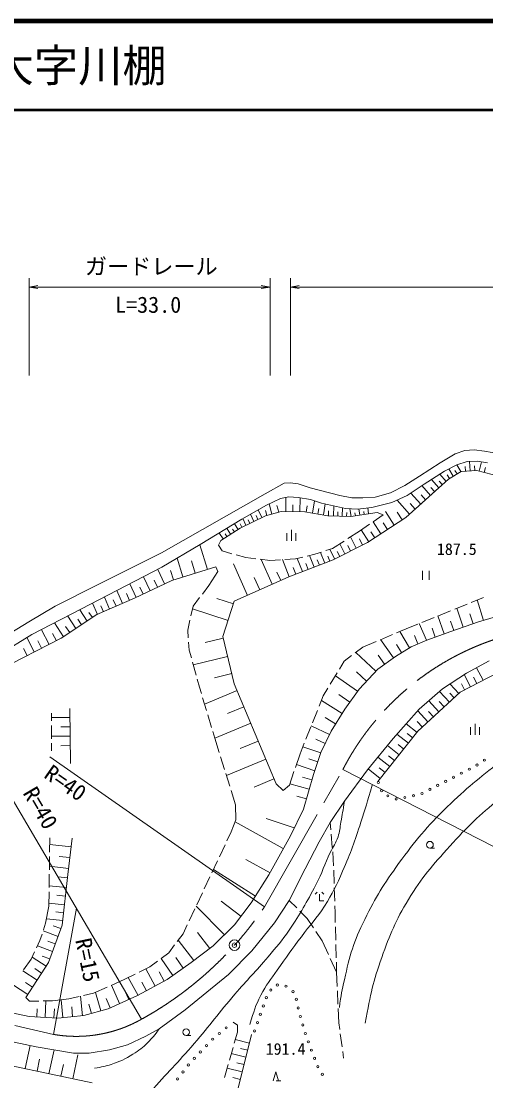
# Model space of a CAD drawing. Units: millimetres at full size, sheet at 1:1000; details may follow other scales. Extents: x 40000 to 680000, y 20000 to 380000.
# Drawn here: x 438591 to 491080, y 260410 to 380000 of the extents above; entities that cross this region are included whole.
import ezdxf
from ezdxf.enums import TextEntityAlignment as Align

# ---------------------------------------------------------------- set-up
doc = ezdxf.new("R2010")
doc.units = ezdxf.units.MM
doc.header["$LTSCALE"] = 1000
doc.header["$PDMODE"] = 32
doc.header["$PDSIZE"] = 500
doc.linetypes.add('CHAIN', pattern=[18.5, 12, -1.5, 3.5, -1.5])
for name, color, linetype, lineweight in [('M-BGD', 7, 'Continuous', 13), ('M-BMK', 2, 'CHAIN', 13), ('M-BMK-SRVR', 3, 'Continuous', 13), ('M-STR-HTXT', 7, 'Continuous', 13), ('M-TTL', 2, 'Continuous', 140), ('M-TTL-LINE', 7, 'Continuous', 50)]:
    doc.layers.add(name, color=color, linetype=linetype, lineweight=lineweight)
doc.layers.add('M-TTL-TXT', color=7, linetype='Continuous')
doc.styles.add('ＭＳ ゴシック', font='')
doc.styles.get('ＭＳ ゴシック').set_extended_font_data('MS Gothic')

# ---------------------------------------------------------------- blocks, each defined once
blk = doc.blocks.new('open_arrow')
at = {"color": 0, "linetype": 'Continuous', "lineweight": -2}
blk.add_lwpolyline([(7.5, 1.25), (0, 0), (7.5, -1.25)], dxfattribs=at)

msp = doc.modelspace()

# ---------------------------------------------------------------- linework, layer by layer
at = {"layer": 'M-BGD'}
for p, q in [((489293, 329256), (489224, 330301)), ((490340, 329230), (490610, 330254)), ((487407, 328634), (486894, 329461)), ((487832, 328898), (487597, 329276)), ((488257, 329161), (487788, 329917)), ((488770, 329222), (488736, 329744)), ((489821, 329291), (489786, 329819)), ((490897, 329083), (491043, 329639)), ((485781, 327327), (484930, 328280)), ((486188, 327691), (485824, 328099)), ((486596, 328055), (485868, 328870)), ((486982, 328371), (486726, 328784)), ((483722, 325488), (482597, 326747)), ((484275, 325982), (483781, 326535)), ((484828, 326476), (483840, 327582)), ((485305, 326901), (484879, 327378)), ((466919, 324362), (466600, 325526)), ((467694, 324575), (467481, 325350)), ((468488, 324639), (468505, 326246)), ((469283, 324630), (469292, 325426)), ((470078, 324622), (470095, 326213)), ((470785, 324592), (470900, 325291)), ((471483, 324477), (471714, 325874)), ((472733, 324271), (472939, 325521)), ((473859, 324166), (473897, 325299)), ((482463, 324362), (481051, 325943)), ((483093, 324925), (482530, 325555)), ((464881, 323538), (464488, 324356)), ((465332, 323754), (465121, 324194)), ((465783, 323970), (465360, 324850)), ((466337, 324203), (466178, 324785)), ((472108, 324374), (472211, 324999)), ((473293, 324185), (473312, 324751)), ((474359, 324149), (474375, 324617)), ((474859, 324133), (474890, 325069)), ((475359, 324116), (475373, 324551)), ((475858, 324107), (475727, 324967)), ((476352, 324182), (476299, 324529)), ((476846, 324257), (476741, 324950)), ((477341, 324333), (477290, 324666)), ((477835, 324408), (477734, 325074)), ((478343, 323497), (479482, 324272)), ((480743, 323131), (479747, 324646)), ((481629, 323713), (481046, 324599)), ((463094, 322644), (462691, 323268)), ((463529, 322888), (463347, 323267)), ((463980, 323105), (463616, 323862)), ((464430, 323321), (464234, 323730)), ((476792, 322441), (477930, 323216)), ((479228, 322134), (478335, 323492)), ((479986, 322633), (479487, 323390)), ((461413, 321560), (461013, 322180)), ((461833, 321831), (461633, 322142)), ((462253, 322102), (461852, 322724)), ((462674, 322373), (462472, 322685)), ((468612, 321356), (468612, 322231)), ((469112, 321356), (469112, 322606)), ((469612, 321356), (469612, 322231)), ((475485, 321603), (476792, 322441)), ((476448, 320515), (475808, 321810)), ((477871, 321242), (476992, 322577)), ((478550, 321688), (478103, 322367)), ((459638, 318131), (458778, 320910)), ((473758, 320495), (475064, 321333)), ((475153, 319875), (474584, 321025)), ((475801, 320195), (475480, 320842)), ((477164, 320869), (476810, 321586)), ((456859, 317272), (456206, 319382)), ((461280, 320208), (462384, 319903)), ((462866, 319770), (463970, 319464)), ((463970, 319464), (465081, 319336)), ((468384, 319250), (469579, 319321)), ((469579, 319321), (470424, 319521)), ((470359, 317873), (469779, 319369)), ((470910, 319636), (471755, 319836)), ((471673, 318383), (471163, 319696)), ((471755, 319836), (472519, 320088)), ((472875, 318849), (472408, 320051)), ((472994, 320244), (473758, 320495)), ((473442, 319069), (473222, 319637)), ((474003, 319306), (473463, 320398)), ((474578, 319590), (474294, 320165)), ((454797, 316497), (454019, 318119)), ((458248, 317702), (457819, 319091)), ((460593, 318427), (460793, 317883)), ((464147, 315198), (462563, 318764)), ((465578, 319278), (466689, 319150)), ((466961, 316449), (465711, 319263)), ((466689, 319150), (467885, 319221)), ((468864, 317293), (468111, 319234)), ((469612, 317583), (469322, 318331)), ((471016, 318128), (470761, 318785)), ((472274, 318616), (472041, 319217)), ((453174, 315719), (452419, 317294)), ((453986, 316108), (453597, 316919)), ((455804, 316946), (455478, 318001)), ((460793, 317883), (459792, 316309)), ((465554, 315824), (464929, 317230)), ((467913, 316872), (467490, 317823)), ((483926, 317958), (483926, 316958)), ((484676, 316958), (484676, 317958)), ((450048, 314281), (449412, 315743)), ((451599, 314964), (450866, 316493)), ((452387, 315341), (452009, 316129)), ((459792, 316309), (459056, 315348)), ((448585, 313645), (447992, 315010)), ((449316, 313963), (448999, 314694)), ((450825, 314618), (450487, 315396)), ((458752, 314951), (458017, 313991)), ((462562, 314228), (460706, 314827)), ((489425, 314396), (490816, 314957)), ((490813, 312358), (490118, 314675)), ((446054, 312300), (445215, 313573)), ((447220, 313053), (446667, 314326)), ((447903, 313349), (447606, 314031)), ((458017, 313991), (457765, 312882)), ((461963, 312371), (457944, 313668)), ((485715, 312900), (487106, 313461)), ((487570, 313648), (488961, 314209)), ((488517, 311597), (487787, 313735)), ((444782, 311461), (443855, 312866)), ((445418, 311881), (444998, 312517)), ((446634, 312683), (446252, 313262)), ((457654, 312395), (457402, 311286)), ((483860, 312152), (485251, 312713)), ((486383, 310855), (485658, 312877)), ((487448, 311231), (487083, 312301)), ((489662, 311988), (489271, 313132)), ((441737, 309660), (440889, 311326)), ((443376, 310534), (442353, 312086)), ((444079, 310997), (443616, 311700)), ((457402, 311286), (457469, 310398)), ((481007, 310969), (482539, 311619)), ((482474, 309294), (481360, 311119)), ((482539, 311619), (483396, 311965)), ((484362, 310127), (483553, 312028)), ((485372, 310493), (485010, 311504)), ((440071, 308811), (439248, 310428)), ((440904, 309235), (440480, 310069)), ((442566, 310081), (442144, 310910)), ((457506, 309899), (457573, 309011)), ((461420, 310357), (459367, 309861)), ((477173, 309344), (478705, 309993)), ((479165, 310189), (480546, 310774)), ((480660, 308164), (479196, 310201)), ((483412, 309723), (483007, 310673)), ((439263, 308400), (438851, 309208)), ((457573, 309011), (457818, 308133)), ((476320, 308700), (477173, 309344)), ((478662, 306655), (476410, 308767)), ((481562, 308737), (481005, 309650)), ((457952, 307651), (458354, 306206)), ((461917, 308305), (458032, 307365)), ((474535, 306872), (475069, 307755)), ((475069, 307755), (475921, 308399)), ((479641, 307432), (478909, 308451)), ((462387, 306362), (460444, 305892)), ((473501, 305160), (474276, 306444)), ((477606, 305528), (476479, 306585)), ((489352, 304889), (488648, 306254)), ((490763, 305617), (490035, 307029)), ((458488, 305725), (458733, 304847)), ((476582, 304375), (474087, 306130)), ((488019, 304138), (487041, 305192)), ((488669, 304537), (488317, 305219)), ((490058, 305253), (489694, 305959)), ((458733, 304847), (458948, 304127)), ((462981, 304461), (459307, 302924)), ((472237, 302674), (472708, 303849)), ((472708, 303849), (473242, 304732)), ((475705, 303128), (474457, 304005)), ((486965, 303161), (485864, 304347)), ((487492, 303649), (487003, 304176)), ((459091, 303647), (459520, 302210)), ((463750, 302623), (461912, 301855)), ((474851, 301864), (472506, 303345)), ((485779, 302059), (484636, 303291)), ((486372, 302610), (485821, 303203)), ((441999, 301899), (441999, 301024)), ((444109, 301414), (441999, 301400)), ((444145, 296232), (444103, 302414)), ((459663, 301731), (460092, 300294)), ((471492, 300818), (472050, 302210)), ((474111, 300691), (472938, 301431)), ((484547, 300916), (483382, 302172)), ((485163, 301488), (484591, 302104)), ((441999, 300524), (441999, 299024)), ((444117, 300359), (443062, 300352)), ((464518, 300786), (460452, 299086)), ((470747, 298962), (471306, 300354)), ((473414, 299494), (471355, 300477)), ((483308, 299735), (482079, 300715)), ((483919, 300334), (483336, 300962)), ((489363, 299446), (489363, 300321)), ((489863, 299446), (489863, 300696)), ((490363, 299446), (490363, 300321)), ((444124, 299304), (441999, 299289)), ((460235, 299815), (460450, 299094)), ((460450, 299094), (460959, 297464)), ((482329, 298506), (481031, 299541)), ((482818, 299121), (482204, 299611)), ((441999, 298524), (441999, 297649)), ((444132, 298241), (443069, 298234)), ((465368, 298753), (463335, 297903)), ((470089, 297323), (470561, 298498)), ((472433, 297435), (470407, 298115)), ((472922, 298465), (471893, 298956)), ((481294, 297208), (479960, 298271)), ((481811, 297857), (481162, 298375)), ((461108, 296987), (461556, 295555)), ((466218, 296721), (461773, 294861)), ((469568, 295779), (470089, 297323)), ((472093, 296422), (471080, 296761)), ((480230, 295875), (478886, 296947)), ((480762, 296542), (480095, 297073)), ((471753, 295408), (469678, 296104)), ((479158, 294530), (477802, 295611)), ((479694, 295203), (479022, 295739)), ((461705, 295078), (462152, 293646)), ((467148, 294498), (464925, 293568)), ((468887, 293760), (469408, 295305)), ((471434, 294362), (470381, 294662)), ((462301, 293169), (462811, 291539)), ((468200, 293159), (468887, 293760)), ((471133, 293309), (468946, 293934)), ((470821, 292216), (469727, 292528)), ((462811, 291539), (462854, 289864)), ((462854, 289864), (462296, 288491)), ((468203, 286624), (462757, 289626)), ((469435, 288945), (466261, 290006)), ((473571, 288749), (473503, 289566)), ((462296, 288491), (461831, 287502)), ((473739, 286756), (473613, 288251)), ((441827, 287832), (441803, 286233)), ((444236, 286807), (441816, 287093)), ((461618, 287050), (460979, 285693)), ((473850, 285441), (473781, 286258)), ((484767, 286680), (485267, 286680)), ((441796, 285733), (441774, 284233)), ((443950, 284388), (441780, 284644)), ((444093, 285597), (442883, 285740)), ((460766, 285241), (460127, 283883)), ((466702, 283901), (463979, 285402)), ((473875, 284671), (473850, 285441)), ((441766, 283733), (441744, 282233)), ((459914, 283431), (459275, 282074)), ((465055, 281265), (460308, 284267)), ((473941, 282672), (473892, 284171)), ((443705, 282216), (441747, 282433)), ((443825, 283302), (442739, 283422)), ((441737, 281733), (441713, 280134)), ((443596, 281237), (442618, 281346)), ((459062, 281621), (458424, 280264)), ((472037, 281709), (471787, 281459)), ((472287, 280709), (472287, 281459)), ((472787, 281459), (472537, 281709)), ((474008, 280673), (473958, 282172)), ((441713, 280134), (441341, 278188)), ((443488, 280258), (441718, 280454)), ((461553, 276896), (458361, 280131)), ((463420, 278984), (461185, 280685)), ((468882, 280751), (469714, 279924)), ((472787, 280709), (472287, 280709)), ((474050, 279403), (474024, 280173)), ((443293, 278488), (441437, 278693)), ((443390, 279373), (442505, 279471)), ((458211, 279812), (457572, 278455)), ((470069, 279571), (470902, 278744)), ((470902, 278744), (471607, 277693)), ((474078, 278289), (474050, 279403)), ((441341, 278188), (441103, 277452)), ((443088, 277584), (442214, 277909)), ((457359, 278002), (456894, 277014)), ((474129, 276290), (474091, 277789)), ((440949, 276977), (440711, 276241)), ((442763, 276709), (441067, 277340)), ((456894, 277014), (456229, 276140)), ((458087, 273971), (456331, 276274)), ((459894, 275348), (458516, 277155)), ((471885, 277277), (472590, 276226)), ((440711, 276241), (440323, 275409)), ((442133, 275013), (440433, 275644)), ((442448, 275861), (441600, 276176)), ((455927, 275742), (455262, 274868)), ((472590, 276226), (473302, 274678)), ((474180, 274290), (474142, 275790)), ((439724, 274124), (438842, 272929)), ((440112, 274956), (439724, 274124)), ((441411, 273358), (439839, 274370)), ((441817, 274163), (440967, 274479)), ((453989, 273917), (453116, 273265)), ((455721, 272302), (454387, 274214)), ((455262, 274868), (454390, 274216)), ((456909, 273130), (456080, 274318)), ((473510, 274224), (474222, 272677)), ((440398, 271785), (438771, 272833)), ((440905, 272571), (440119, 273078)), ((453116, 273265), (451923, 272675)), ((453720, 271110), (452664, 273041)), ((454743, 271669), (454184, 272692)), ((474222, 272677), (474193, 273790)), ((474222, 272677), (474292, 271067)), ((439874, 270971), (439061, 271496)), ((450283, 271863), (448751, 271178)), ((451475, 272453), (450283, 271863)), ((451789, 270054), (450690, 272064)), ((452755, 270582), (452227, 271548)), ((439350, 270158), (437604, 271282)), ((446762, 270288), (445618, 270029)), ((448294, 270973), (446762, 270288)), ((447587, 268313), (446993, 270392)), ((449697, 269120), (448779, 271190)), ((450744, 269585), (450279, 270632)), ((474314, 270568), (474380, 269069)), ((439550, 269401), (439121, 269802)), ((440588, 269413), (439550, 269401)), ((442126, 269430), (441088, 269418)), ((441283, 267564), (441384, 269422)), ((443986, 269659), (442126, 269430)), ((443297, 267541), (443106, 269551)), ((445131, 269918), (443986, 269659)), ((445502, 267750), (445293, 269955)), ((448662, 268661), (448203, 269696)), ((440354, 267614), (440404, 268543)), ((442291, 267509), (442345, 268517)), ((444400, 267645), (444295, 268748)), ((446548, 268015), (446251, 269055)), ((474402, 268570), (474472, 266960)), ((462531, 267032), (463040, 266702)), ((463040, 266702), (463011, 265901)), ((474472, 266960), (474575, 266210)), ((457238, 265516), (457738, 265516)), ((464621, 265636), (460056, 247377)), ((463011, 265901), (462658, 264647)), ((474642, 265714), (474846, 264228)), ((439041, 261790), (439601, 264399)), ((464379, 264666), (462776, 265067)), ((441730, 261213), (442307, 263902)), ((444419, 260636), (444996, 263325)), ((462523, 264166), (462116, 262722)), ((463978, 263064), (462329, 263476)), ((464178, 263865), (463377, 264065)), ((474913, 263733), (475016, 262982)), ((440386, 261502), (440674, 262846)), ((443075, 260924), (443363, 262269)), ((461981, 262241), (461574, 260797)), ((463772, 262239), (462947, 262445)), ((463566, 261415), (461868, 261839)), ((463353, 260566), (462504, 260778)), ((467059, 260412), (467359, 261412)), ((467359, 261412), (467659, 260412)), ((467909, 260412), (467409, 260412))]:
    msp.add_line(p, q, dxfattribs=at)
for points in [[(435835, 310042), (439470, 312217), (442418, 313991), (447140, 316367), (454438, 320001), (466143, 326670), (468318, 327843), (468977, 327900), (469892, 327786), (471238, 327328), (474586, 326469), (475960, 326212), (477191, 326212), (478564, 326298), (480310, 326756), (481913, 327586), (483573, 328644), (485910, 330171), (487627, 331182), (488715, 331564), (489764, 331640), (490928, 331487), (492664, 331163)], [(436087, 308532), (439808, 310764), (446419, 314198), (454490, 318362), (458826, 320938), (463534, 323815), (466310, 325389), (467884, 326133), (468828, 326304), (469887, 326247), (471261, 326018), (472520, 325618), (475239, 324988), (476584, 324931), (478187, 325131), (480476, 325675), (482194, 326476), (484111, 327764), (486429, 329224), (487813, 329930), (488977, 330292), (490083, 330330), (491266, 330159)], [(510658, 323324), (510314, 324154), (495260, 327932), (490052, 329306), (488306, 329191), (486875, 328304), (482038, 323983), (477731, 321149), (473824, 319218), (468844, 317286), (462662, 314538), (461375, 310546), (462662, 305222), (467385, 293932), (468200, 293159)], [(479482, 324272), (478824, 324559), (475819, 324101), (473243, 324187), (470638, 324616), (467948, 324645), (466174, 324158), (463312, 322784), (461137, 321382), (460879, 320867), (461280, 320208)], [(427403, 294687), (433108, 301343), (436027, 306752), (443110, 310359), (447146, 313020), (451396, 314866), (455603, 316884), (460593, 318427)], [(433244, 268993), (439484, 267661), (442716, 267486), (445676, 267766), (448402, 268545), (451736, 270025), (455070, 271848), (457796, 273749), (460289, 275649), (462672, 278002), (464557, 280479), (466567, 283657), (468997, 288065), (470493, 291068), (471614, 294994), (472440, 297455), (473593, 299870), (475166, 302363), (476755, 304622), (478874, 306880), (480868, 308314), (482629, 309389), (484420, 310152), (487115, 311118), (490262, 312193), (493845, 313268)], [(478895, 294200), (483407, 299859), (488172, 304280), (493581, 307071), (498992, 308819), (503498, 308874), (509079, 307801), (513801, 306126)], [(434764, 265410), (440303, 264253), (444509, 263517), (446261, 263517), (448552, 263902), (450585, 264487), (452688, 265445), (454183, 266263), (457104, 268436), (462011, 272408), (464652, 275096), (467199, 278227), (468882, 280751), (470681, 284326), (472264, 287370), (473503, 289566), (475115, 291973), (477732, 295525), (480595, 299054), (483539, 302348), (486203, 304639), (488890, 306415), (491461, 307793)], [(439121, 269802), (441663, 273748), (443237, 277984), (443866, 283679), (444353, 287800)], [(446619, 260164), (437346, 262154), (434857, 263056), (415495, 268422)]]:
    msp.add_lwpolyline(points, dxfattribs=at)
for centre, radius in [((490924, 296598), 125), ((489205, 295586), 125), ((490093, 296045), 125), ((478941, 294083), 125), ((486541, 294207), 125), ((487429, 294667), 125), ((488317, 295126), 125), ((479312, 293155), 125), ((484761, 293295), 125), ((485651, 293750), 125), ((480016, 292569), 125), ((480955, 292227), 125), ((481931, 292380), 125), ((482910, 292582), 125), ((483870, 292840), 125), ((484767, 287055), 375), ((466788, 270648), 125), ((467520, 271218), 125), ((468503, 271088), 125), ((469298, 270482), 125), ((466288, 269803), 125), ((469681, 269617), 125), ((465618, 267918), 125), ((465953, 268861), 125), ((469879, 268636), 125), ((465283, 266976), 125), ((470124, 267668), 125), ((470409, 266710), 125), ((457238, 265891), 375), ((460982, 265754), 125), ((461753, 266390), 125), ((464948, 266034), 125), ((470695, 265751), 125), ((459526, 264388), 125), ((460214, 265114), 125), ((471029, 264809), 125), ((458838, 263662), 125), ((471381, 263873), 125), ((457481, 262195), 125), ((458150, 262937), 125), ((471733, 262937), 125), ((472107, 262012), 125), ((456254, 260615), 125), ((456868, 261405), 125), ((472610, 261148), 125)]:
    msp.add_circle(centre, radius, dxfattribs=at)
for points, knots in [([(474534, 268666), (474733, 270145), (474839, 270593), (475107, 271814), (475708, 274556), (476145, 276113), (477396, 278626), (478681, 281203), (479543, 282589), (481231, 284922), (483165, 287594), (484378, 289018), (486726, 291333), (488906, 293481), (490298, 294504), (492679, 296427), (494156, 297620), (494902, 298420), (496543, 299375), (498221, 300351), (499296, 300664), (501151, 301235), (503428, 301936), (504798, 301957), (507132, 302437), (508878, 302797), (509922, 302771), (511597, 303382), (512665, 303771), (513221, 304140), (514115, 304841), (514962, 305505), (515256, 305847), (516050, 306799)], [0, 0, 0, 0, 1, 1, 1, 2, 2, 2, 3, 3, 3, 4, 4, 4, 5, 5, 5, 6, 6, 6, 7, 7, 7, 8, 8, 8, 9, 9, 9, 10, 10, 10, 11, 11, 11, 11]), ([(477436, 266899), (478105, 270375), (478309, 271518), (479325, 274340), (480275, 276980), (480877, 278464), (482330, 280865), (483876, 283421), (485027, 284682), (487023, 286904), (489042, 289151), (490289, 290322), (492633, 292227), (494469, 293720), (495552, 294505), (497584, 295719), (499267, 296724), (500270, 297193), (502077, 297951), (504463, 298953), (505902, 299246), (508374, 300012), (510418, 300645), (511532, 301157), (513640, 301529), (515888, 301925), (517204, 301983), (519478, 301786), (521481, 301612), (522608, 301363), (524515, 300727), (526086, 300203), (526881, 299688), (528379, 298981), (529817, 298303), (530587, 297847), (532042, 297207), (532742, 296899), (533125, 296670), (533874, 296520), (534203, 296454), (534399, 296488), (534732, 296520), (535161, 296561), (535328, 296626), (535804, 296781)], [0, 0, 0, 0, 1, 1, 1, 2, 2, 2, 3, 3, 3, 4, 4, 4, 5, 5, 5, 6, 6, 6, 7, 7, 7, 8, 8, 8, 9, 9, 9, 10, 10, 10, 11, 11, 11, 12, 12, 12, 13, 13, 13, 14, 14, 14, 15, 15, 15, 15]), ([(464432, 266773), (464885, 268310), (465037, 268843), (465662, 270065), (466265, 271243), (466773, 271807), (467523, 272898), (468551, 274397), (469163, 275212), (470241, 276676), (471240, 278031), (471940, 278691), (472846, 280110), (473788, 281585), (474203, 282486), (474906, 284088), (475828, 286187), (476252, 287405), (476967, 289583), (477502, 291213), (477669, 291770), (478226, 293790)], [0, 0, 0, 0, 1, 1, 1, 2, 2, 2, 3, 3, 3, 4, 4, 4, 5, 5, 5, 6, 6, 6, 7, 7, 7, 7]), ([(450172, 255787), (451626, 257433), (451998, 257849), (453177, 259164), (455094, 261303), (456249, 262429), (458128, 264602), (459977, 266740), (460894, 268038), (462736, 270183), (464175, 271859), (465065, 272725), (466485, 274418), (467441, 275558), (468037, 276156), (468860, 277395), (470153, 279340), (470821, 280472), (471894, 282546), (472609, 283929), (472838, 284785), (473506, 286191), (473836, 286883), (474130, 287223), (474384, 287946), (474603, 288569), (474587, 288957), (474708, 289606), (474881, 290528), (474927, 290826), (475115, 291973)], [0, 0, 0, 0, 1, 1, 1, 2, 2, 2, 3, 3, 3, 4, 4, 4, 5, 5, 5, 6, 6, 6, 7, 7, 7, 8, 8, 8, 9, 9, 9, 10, 10, 10, 10]), ([(446883, 261837), (447757, 261973), (448050, 262039), (448772, 262266), (449774, 262581), (450314, 262853), (451204, 263411), (451913, 263854), (452294, 264143), (452893, 264727), (453454, 265274), (453641, 265522), (454183, 266263)], [0, 0, 0, 0, 1, 1, 1, 2, 2, 2, 3, 3, 3, 4, 4, 4, 4])]:
    msp.add_open_spline(points, degree=3, knots=knots, dxfattribs=at)
at = {"layer": 'M-BMK'}
for p, q in [((466074, 280046), (474938, 295554)), ((401785, 274797), (442241, 265648))]:
    msp.add_line(p, q, dxfattribs=at)
for centre, radius, start, end in [((501587, 281777), 30000, 104.57102, 152.66135), ((432911, 302412), 40000, 298.8299, 326.00209), ((444814, 280426), 15000, 260.12134, 299.49687)]:
    msp.add_arc(centre, radius, start, end, dxfattribs=at)
at = {"layer": 'M-BMK-SRVR'}
msp.add_circle((462683, 275721), 600, dxfattribs=at)
msp.add_point((462683, 275721), dxfattribs=at)
at = {"layer": 'M-STR-HTXT'}
for p, q in [((439484, 340000), (439484, 351000)), ((466702, 340000), (466702, 351000)), ((468997, 340000), (468997, 351000)), ((439484, 350000), (466702, 350000)), ((468997, 350000), (540987, 350000)), ((466074, 280046), (441813, 296990)), ((474938, 295554), (501607, 281929)), ((452200, 267370), (437204, 292881)), ((442241, 265648), (444830, 279908))]:
    msp.add_line(p, q, dxfattribs=at)
at = {"layer": 'M-TTL'}
msp.add_line((680000, 380000), (40000, 380000), dxfattribs=at)
at = {"layer": 'M-TTL-LINE'}
msp.add_line((40000, 370000), (680000, 370000), dxfattribs=at)

# ---------------------------------------------------------------- block references
at = {"layer": 'M-STR-HTXT', "xscale": 133, "yscale": 133}
for p in [(439484, 350000), (468997, 350000)]:
    msp.add_blockref('open_arrow', p, dxfattribs=at)
at = {"layer": 'M-STR-HTXT', "xscale": 133, "yscale": 133, "rotation": 180}
msp.add_blockref('open_arrow', (466702, 350000), dxfattribs=at)

# ---------------------------------------------------------------- texts
at = {"layer": 'M-BGD', "style": 'ＭＳ ゴシック'}
for s, p in [('187.5', (487801, 320417)), ('191.4', (468460, 264009))]:
    msp.add_text(s, height=1320, dxfattribs=at).set_placement(p, align=Align.MIDDLE_CENTER)
at = {"layer": 'M-STR-HTXT', "style": 'ＭＳ ゴシック'}
msp.add_text('ガードレール', height=1833, dxfattribs=at).set_placement((453288, 352332), align=Align.MIDDLE_CENTER)
msp.add_text('L=33.0', height=1833, dxfattribs=at).set_placement((452934, 346536), align=Align.BOTTOM_CENTER)
for s, rotation, p in [('R=40', 325.069, (440722, 294262)), ('R=40', 300.448, (438248, 292613)), ('R=15', 281.902, (444154, 276186))]:
    msp.add_text(s, height=1833, rotation=rotation, dxfattribs=at).set_placement(p, align=Align.BOTTOM_LEFT)
at = {"layer": 'M-TTL-TXT', "style": 'ＭＳ ゴシック'}
msp.add_text('下関市豊浦町大字川棚', height=3666, dxfattribs=at).set_placement((405024, 375000), align=Align.MIDDLE_LEFT)

doc.saveas('drawing.dxf')
